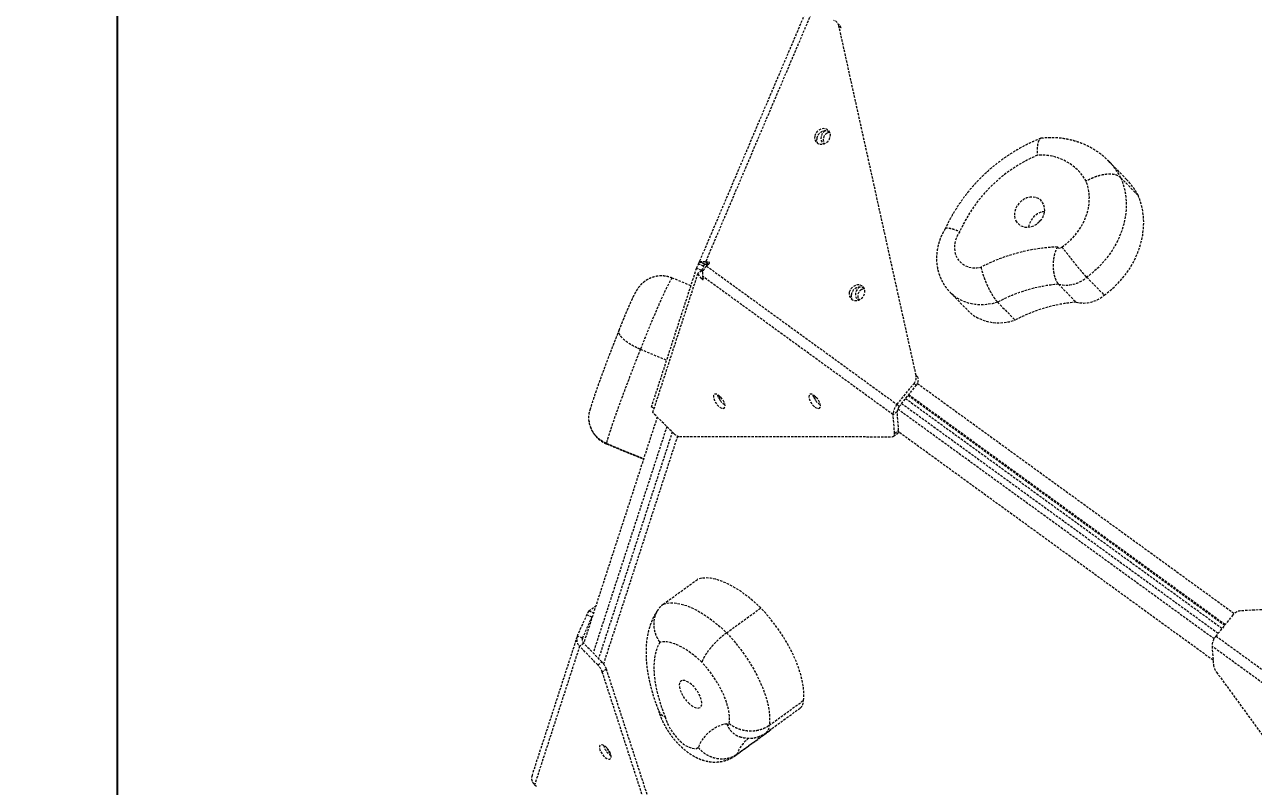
# Model space of a CAD drawing. Header units: millimetres. Extents: x -6061 to 5100, y -3651 to 3328.
# Drawn here: x -3223 to -2573, y -565 to -162 of the extents above; entities that cross this region are included whole.
import ezdxf

# ---------------------------------------------------------------- set-up
doc = ezdxf.new("R2010")
doc.units = ezdxf.units.MM
doc.linetypes.add('HIDDEN', pattern=[1.905, 1.27, -0.635])
for name, color, linetype in [('DIKOM_ОБЪЕКТ', 7, 'Continuous'), ('DIKOM_РАЗМЕР_ЗОНА', 7, 'Continuous'), ('DIKOM_РАЗМЕР_ОБЪЕКТА', 7, 'Continuous')]:
    doc.layers.add(name, color=color, linetype=linetype)
doc.styles.add('style1', font='arialbd.ttf', dxfattribs={"width": 0.8})
doc.dimstyles.new('1-50', dxfattribs={"dimtxt": 300, "dimasz": 200, "dimexe": 100, "dimexo": 0, "dimgap": 100, "dimtad": 1, "dimtxsty": 'style1', "dimcen": 200, "dimclrd": 7, "dimclre": 7, "dimclrt": 7, "dimadec": 1, "dimazin": 2, "dimtfac": 1, "dimtmove": 0, "dimatfit": 2, "dimfxl": 0, "dimlwd": 25, "dimlwe": 18, "dimarcsym": 0})

# ---------------------------------------------------------------- blocks, each defined once
blk = doc.blocks.new('*D0')
at = {"layer": 'Defpoints', "color": 0, "transparency": 16777216}
for p in [(3244.44, 1090.08), (-2954.24, -571.35), (3244.44, -1487.03)]:
    blk.add_point(p, dxfattribs=at)
at = {"layer": 'DIKOM_РАЗМЕР_ОБЪЕКТА', "color": 7, "lineweight": 18, "transparency": 16777216}
for p, q in [((3244.44, 1090.08), (3244.44, -1587.03)), ((-2954.24, -571.35), (-2954.24, -1587.03))]:
    blk.add_line(p, q, dxfattribs=at)
at = {"layer": 'DIKOM_РАЗМЕР_ОБЪЕКТА', "color": 7, "lineweight": 25, "transparency": 16777216}
blk.add_line((-2754.24, -1487.03), (3044.44, -1487.03), dxfattribs=at)
at = {"layer": 'DIKOM_РАЗМЕР_ОБЪЕКТА', "color": 7, "transparency": 16777216}
for points in [[(-2754.24, -1453.69), (-2754.24, -1520.36), (-2954.24, -1487.03)], [(3044.44, -1453.69), (3044.44, -1520.36), (3244.44, -1487.03)]]:
    blk.add_solid(points, dxfattribs=at)
at = {"layer": 'DIKOM_РАЗМЕР_ОБЪЕКТА', "color": 7, "transparency": 16777216, "insert": (279.31, -1118.98), "char_height": 300, "attachment_point": 5, "style": 'style1'}
blk.add_mtext('{\\fArial|b0|i0|c204|p34;\\H1.75x;6200}', dxfattribs=at)
blk = doc.blocks.new('*D1')
at = {"layer": 'Defpoints', "color": 0, "transparency": 16777216}
for p in [(2324.34, 3327.92), (-5419.16, -2822.08), (-1808.64, -2822.08)]:
    blk.add_point(p, dxfattribs=at)
at = {"layer": 'DIKOM_РАЗМЕР_ЗОНА', "color": 7, "lineweight": 18, "transparency": 16777216}
for p, q in [((2324.34, 3327.92), (-5519.16, 3327.92)), ((-1808.64, -2822.08), (-5519.16, -2822.08))]:
    blk.add_line(p, q, dxfattribs=at)
at = {"layer": 'DIKOM_РАЗМЕР_ЗОНА', "color": 7, "lineweight": 25, "transparency": 16777216}
blk.add_line((-5419.16, 3127.92), (-5419.16, -2622.08), dxfattribs=at)
at = {"layer": 'DIKOM_РАЗМЕР_ЗОНА', "color": 7, "transparency": 16777216}
for points in [[(-5452.49, 3127.92), (-5385.83, 3127.92), (-5419.16, 3327.92)], [(-5452.49, -2622.08), (-5385.83, -2622.08), (-5419.16, -2822.08)]]:
    blk.add_solid(points, dxfattribs=at)
at = {"layer": 'DIKOM_РАЗМЕР_ЗОНА', "color": 7, "transparency": 16777216, "insert": (-5787.21, -178.18), "char_height": 300, "attachment_point": 5, "rotation": 90, "style": 'style1'}
blk.add_mtext('{\\fArial|b0|i0|c204|p34;\\H1.75x;6150}', dxfattribs=at)
blk = doc.blocks.new('*D2')
at = {"layer": 'Defpoints', "color": 0, "transparency": 16777216}
for p in [(5097.78, 1174.32), (-4808.91, -571.39), (5097.78, -3550.63)]:
    blk.add_point(p, dxfattribs=at)
at = {"layer": 'DIKOM_РАЗМЕР_ЗОНА', "color": 7, "lineweight": 18, "transparency": 16777216}
for p, q in [((5097.78, 1174.32), (5097.78, -3650.63)), ((-4808.91, -571.39), (-4808.91, -3650.63))]:
    blk.add_line(p, q, dxfattribs=at)
at = {"layer": 'DIKOM_РАЗМЕР_ЗОНА', "color": 7, "lineweight": 25, "transparency": 16777216}
blk.add_line((-4608.91, -3550.63), (4897.78, -3550.63), dxfattribs=at)
at = {"layer": 'DIKOM_РАЗМЕР_ЗОНА', "color": 7, "transparency": 16777216}
for points in [[(-4608.91, -3517.3), (-4608.91, -3583.96), (-4808.91, -3550.63)], [(4897.78, -3517.3), (4897.78, -3583.96), (5097.78, -3550.63)]]:
    blk.add_solid(points, dxfattribs=at)
at = {"layer": 'DIKOM_РАЗМЕР_ЗОНА', "color": 7, "transparency": 16777216, "insert": (864.15, -3182.58), "char_height": 300, "attachment_point": 5, "style": 'style1'}
blk.add_mtext('{\\fArial|b0|i0|c204|p34;\\H1.75x;9900}', dxfattribs=at)
blk = doc.blocks.new('*D3')
at = {"layer": 'Defpoints', "color": 0, "transparency": 16777216}
for p in [(-3174.2, 1527.92), (2804.07, 1527.92), (-2373.39, -1022.08)]:
    blk.add_point(p, dxfattribs=at)
at = {"layer": 'DIKOM_РАЗМЕР_ОБЪЕКТА', "color": 7, "lineweight": 18, "transparency": 16777216}
for p, q in [((2804.07, 1527.92), (-3274.2, 1527.92)), ((-2373.39, -1022.08), (-3274.2, -1022.08))]:
    blk.add_line(p, q, dxfattribs=at)
at = {"layer": 'DIKOM_РАЗМЕР_ОБЪЕКТА', "color": 7, "lineweight": 25, "transparency": 16777216}
blk.add_line((-3174.2, -822.08), (-3174.2, 1327.92), dxfattribs=at)
at = {"layer": 'DIKOM_РАЗМЕР_ОБЪЕКТА', "color": 7, "transparency": 16777216}
for points in [[(-3207.54, 1327.92), (-3140.87, 1327.92), (-3174.2, 1527.92)], [(-3207.54, -822.08), (-3140.87, -822.08), (-3174.2, -1022.08)]]:
    blk.add_solid(points, dxfattribs=at)
at = {"layer": 'DIKOM_РАЗМЕР_ОБЪЕКТА', "color": 7, "transparency": 16777216, "insert": (-3542.25, 166.98), "char_height": 300, "attachment_point": 5, "rotation": 90, "style": 'style1'}
blk.add_mtext('{\\fArial|b0|i0|c204|p34;\\H1.75x;2550}', dxfattribs=at)

msp = doc.modelspace()

# ---------------------------------------------------------------- linework, layer by layer
at = {"layer": 'DIKOM_ОБЪЕКТ', "color": 7, "linetype": 'HIDDEN', "lineweight": 15}
for p, q in [((-2810.451, -156.363), (-2866.229, -287.474)), ((-2807.154, -156.429), (-2862.918, -287.507)), ((-2751.508, -347.737), (-2792.362, -162.597)), ((-2791.25, -163.738), (-2792.362, -162.597)), ((-2640.148, -243.92), (-2649.419, -234.409)), ((-2643.168, -243.055), (-2633.898, -252.566)), ((-2891.569, -364.49), (-2867.687, -291.003)), ((-2867.687, -291.003), (-2866.624, -288.714)), ((-2864.917, -292.144), (-2867.687, -291.003)), ((-2864.898, -292.231), (-2867.068, -293.808)), ((-2863.854, -289.856), (-2866.624, -288.714)), ((-2864.188, -288.35), (-2866.235, -287.507)), ((-2863.418, -288.736), (-2866.188, -287.595)), ((-2864.959, -292.275), (-2864.917, -292.144)), ((-2864.917, -292.144), (-2863.854, -289.856)), ((-2864.373, -292.879), (-2864.898, -292.231)), ((-2864.188, -288.35), (-2863.431, -288.681)), ((-2862.918, -287.507), (-2861.456, -287.595)), ((-2861.805, -288.649), (-2862.918, -287.507)), ((-2862.229, -288.845), (-2862.61, -290.017)), ((-2861.209, -288.715), (-2862.415, -289.787)), ((-2862.415, -289.787), (-2761.556, -363.07)), ((-2861.805, -288.649), (-2861.178, -288.686)), ((-2860.896, -288.171), (-2861.456, -287.595)), ((-2867.068, -293.808), (-2890.95, -367.295)), ((-2870.675, -300.197), (-2880.529, -296.138)), ((-2864.913, -296.471), (-2867.068, -293.808)), ((-2864.332, -296.049), (-2864.913, -296.471)), ((-2763.674, -368.508), (-2864.532, -295.224)), ((-2864.532, -295.224), (-2864.23, -296.471)), ((-2661.25, -295.697), (-2651.98, -305.207)), ((-2733.44, -303.772), (-2724.169, -313.282)), ((-2676.116, -299.41), (-2666.845, -308.92)), ((-2708.367, -308.943), (-2699.096, -318.453)), ((-2897.407, -333.858), (-2883.478, -339.595)), ((-2751.508, -347.737), (-2750.396, -348.878)), ((-2761.556, -363.07), (-2752.613, -351.914)), ((-2760.444, -364.212), (-2751.501, -353.056)), ((-2751.501, -353.056), (-2752.613, -351.914)), ((-2750.803, -351.948), (-2583.143, -473.76)), ((-2760.444, -364.212), (-2761.556, -363.07)), ((-2591.735, -484.331), (-2759.201, -362.66)), ((-2589.657, -481.738), (-2757.122, -360.067)), ((-2755.685, -358.275), (-2588.22, -479.945)), ((-2755.667, -358.253), (-2588.202, -479.923)), ((-2587.977, -479.643), (-2755.442, -357.972)), ((-2888.506, -369.719), (-2927.428, -489.507)), ((-2890.219, -365.046), (-2891.569, -364.49)), ((-2879.671, -378.484), (-2890.95, -367.295)), ((-2761.503, -366.93), (-2763.674, -368.508)), ((-2762.917, -378.376), (-2763.674, -368.508)), ((-2760.746, -376.799), (-2761.503, -366.93)), ((-2761.185, -365.424), (-2593.764, -487.063)), ((-2924.543, -371.986), (-2924.482, -372.443)), ((-2883.44, -374.745), (-2922.403, -494.661)), ((-2762.917, -378.376), (-2760.746, -376.799)), ((-2880.533, -377.629), (-2919.519, -497.619)), ((-2877.768, -379.866), (-2916.93, -500.392)), ((-2915.458, -383.63), (-2895.674, -391.779)), ((-2876.738, -380.121), (-2764.122, -380.129)), ((-2763.419, -379.921), (-2761.248, -378.344)), ((-2594.356, -498.542), (-2760.798, -377.615)), ((-2915.332, -383.988), (-2895.762, -392.049)), ((-2885.25, -468.796), (-2867.16, -455.653)), ((-2382.153, -461.083), (-2579.926, -472.399)), ((-2930.773, -485.674), (-2925.794, -474.518)), ((-2923.023, -475.659), (-2925.794, -474.518)), ((-2924.724, -472.402), (-2920.989, -469.689)), ((-2924.724, -472.402), (-2922.207, -473.438)), ((-2887.989, -471.597), (-2888.212, -471.928)), ((-2851.813, -483.983), (-2833.724, -470.839)), ((-2583.867, -474.515), (-2592.81, -485.672)), ((-2928.002, -486.816), (-2923.023, -475.659)), ((-2930.937, -486.103), (-2954.761, -559.421)), ((-2928.002, -486.816), (-2930.773, -485.674)), ((-2928.143, -487.251), (-2928.002, -486.816)), ((-2592.81, -485.672), (-2491.952, -558.943)), ((-2929.573, -491.111), (-2953.385, -564.396)), ((-2927.402, -489.534), (-2929.573, -491.111)), ((-2919.952, -500.979), (-2929.573, -491.111)), ((-2917.781, -499.402), (-2927.402, -489.534)), ((-2494.069, -564.381), (-2594.927, -491.109)), ((-2594.927, -491.109), (-2594.169, -500.978)), ((-2919.952, -500.979), (-2917.781, -499.402)), ((-2915.402, -503.216), (-2917.573, -504.794)), ((-2861.261, -678.088), (-2917.573, -504.794)), ((-2859.09, -676.511), (-2915.402, -503.216)), ((-2592.537, -504.793), (-2466.263, -678.587)), ((-2829.204, -532.923), (-2811.113, -519.78)), ((-2830.878, -536.882), (-2812.788, -523.739)), ((-2847.149, -548.971), (-2829.06, -535.828)), ((-2846.304, -548.222), (-2828.214, -535.079)), ((-2829.06, -535.828), (-2828.214, -535.079)), ((-2828.214, -535.079), (-2828.143, -534.895)), ((-2846.304, -548.222), (-2847.144, -548.967)), ((-2953.385, -564.396), (-2952.272, -565.326))]:
    msp.add_line(p, q, dxfattribs=at)
at = {"layer": 'DIKOM_ОБЪЕКТ', "color": 7, "linetype": 'HIDDEN', "lineweight": 15, "flags": 128}
for points in [[(-2805.138, -220.934), (-2805.234, -222.115), (-2804.993, -223.219), (-2804.433, -224.159), (-2803.6, -224.857), (-2802.561, -225.257), (-2801.402, -225.326), (-2800.214, -225.06), (-2799.096, -224.48), (-2798.136, -223.632), (-2797.414, -222.585), (-2796.988, -221.425), (-2796.891, -220.244), (-2797.133, -219.14), (-2797.693, -218.2), (-2798.526, -217.502), (-2799.564, -217.102), (-2800.724, -217.032), (-2801.912, -217.299), (-2803.03, -217.879), (-2803.989, -218.727), (-2804.711, -219.774), (-2805.138, -220.934)], [(-2799.685, -218.18), (-2800.599, -218.964), (-2801.347, -219.996), (-2801.803, -221.149), (-2801.931, -222.332), (-2801.72, -223.448), (-2801.189, -224.406), (-2800.391, -225.121)], [(-2798.732, -219.503), (-2797.667, -218.923), (-2797.29, -218.797)], [(-2674.428, -279.72), (-2671.833, -277.805), (-2669.424, -275.645), (-2667.231, -273.266), (-2665.282, -270.699), (-2663.601, -267.976), (-2662.209, -265.131), (-2661.123, -262.2), (-2660.359, -259.219), (-2659.924, -256.226), (-2659.824, -253.258), (-2660.061, -250.353), (-2660.631, -247.547), (-2661.528, -244.875)], [(-2643.168, -243.055), (-2641.978, -246.265), (-2641.104, -249.616), (-2640.553, -253.084), (-2640.329, -256.64), (-2640.435, -260.254), (-2640.868, -263.898), (-2641.627, -267.543), (-2642.704, -271.159), (-2644.091, -274.717), (-2645.776, -278.188), (-2647.747, -281.544), (-2649.988, -284.758), (-2652.479, -287.804), (-2655.202, -290.658), (-2658.133, -293.295), (-2661.25, -295.697)], [(-2698.69, -265.788), (-2697.853, -267.014), (-2696.753, -268.005), (-2695.437, -268.718), (-2693.957, -269.126), (-2692.373, -269.21), (-2690.753, -268.969), (-2689.16, -268.411), (-2687.661, -267.559), (-2686.317, -266.449), (-2685.183, -265.126), (-2684.305, -263.644), (-2683.72, -262.063), (-2683.451, -260.449), (-2683.509, -258.867), (-2683.892, -257.382), (-2684.584, -256.056), (-2685.558, -254.941), (-2686.772, -254.085), (-2688.177, -253.522), (-2689.717, -253.274), (-2691.327, -253.353), (-2692.942, -253.755), (-2694.496, -254.463), (-2695.924, -255.449), (-2697.17, -256.672), (-2698.181, -258.082), (-2698.916, -259.622), (-2699.346, -261.227), (-2699.452, -262.834), (-2699.23, -264.375), (-2698.69, -265.788)], [(-2651.98, -305.207), (-2648.863, -302.806), (-2645.931, -300.168), (-2643.209, -297.315), (-2640.717, -294.269), (-2638.477, -291.055), (-2636.506, -287.699), (-2634.82, -284.228), (-2633.433, -280.67), (-2632.356, -277.054), (-2631.598, -273.409), (-2631.164, -269.765), (-2631.059, -266.15), (-2631.283, -262.595), (-2631.834, -259.127), (-2632.708, -255.775), (-2633.898, -252.566)], [(-2728.42, -271.543), (-2729.614, -273.497), (-2730.497, -275.57), (-2731.043, -277.705), (-2731.239, -279.842), (-2731.078, -281.924), (-2730.566, -283.894), (-2729.715, -285.697), (-2728.551, -287.285), (-2727.104, -288.613), (-2725.414, -289.646), (-2723.527, -290.355), (-2721.495, -290.721), (-2719.374, -290.733), (-2717.221, -290.392)], [(-2676.619, -279.67), (-2676.469, -279.942), (-2676.246, -280.153), (-2675.964, -280.289), (-2675.644, -280.34), (-2675.308, -280.304), (-2674.978, -280.182), (-2674.678, -279.983), (-2674.428, -279.72)], [(-2862.228, -288.842), (-2862.387, -289.459), (-2862.462, -290.02)], [(-2880.529, -296.138), (-2880.541, -296.135), (-2880.761, -296.269), (-2881.113, -296.732), (-2881.595, -297.518), (-2882.2, -298.618), (-2882.92, -300.018), (-2883.747, -301.702), (-2884.671, -303.647), (-2885.68, -305.83), (-2886.761, -308.225), (-2887.902, -310.801), (-2889.088, -313.527), (-2890.305, -316.369), (-2891.538, -319.293), (-2892.77, -322.262), (-2893.989, -325.239), (-2895.177, -328.188), (-2896.321, -331.073), (-2897.407, -333.858)], [(-2786.881, -303.669), (-2786.978, -304.849), (-2786.736, -305.954), (-2786.176, -306.893), (-2785.343, -307.591), (-2784.305, -307.991), (-2783.145, -308.061), (-2781.958, -307.795), (-2780.839, -307.214), (-2779.88, -306.366), (-2779.158, -305.32), (-2778.731, -304.159), (-2778.635, -302.979), (-2778.877, -301.874), (-2779.437, -300.935), (-2780.269, -300.237), (-2781.308, -299.837), (-2782.468, -299.767), (-2783.655, -300.033), (-2784.774, -300.614), (-2785.733, -301.462), (-2786.455, -302.508), (-2786.881, -303.669)], [(-2781.426, -300.915), (-2782.339, -301.697), (-2783.086, -302.729), (-2783.542, -303.882), (-2783.67, -305.065), (-2783.46, -306.181), (-2782.928, -307.139), (-2782.131, -307.855)], [(-2780.47, -302.235), (-2779.405, -301.655), (-2779.034, -301.531)], [(-2708.367, -308.943), (-2711.342, -309.737), (-2714.333, -310.208), (-2717.303, -310.349), (-2720.217, -310.161), (-2723.037, -309.643), (-2725.73, -308.804), (-2728.261, -307.653), (-2730.601, -306.204), (-2732.719, -304.476), (-2733.459, -303.752)], [(-2724.169, -313.282), (-2723.448, -313.987), (-2721.33, -315.715), (-2718.991, -317.164), (-2716.459, -318.315), (-2713.767, -319.154), (-2710.946, -319.671), (-2708.033, -319.86), (-2705.062, -319.718), (-2702.071, -319.247), (-2699.096, -318.453)], [(-2897.407, -333.858), (-2899.378, -338.868), (-2901.281, -343.758), (-2903.107, -348.504), (-2904.847, -353.085), (-2906.493, -357.479), (-2908.038, -361.665), (-2909.473, -365.623), (-2910.793, -369.335), (-2911.991, -372.783), (-2913.061, -375.95), (-2913.998, -378.823), (-2914.798, -381.387), (-2915.458, -383.63)], [(-2853.085, -361.852), (-2853.676, -360.763), (-2854.428, -359.726), (-2855.281, -358.826), (-2856.164, -358.135), (-2857.008, -357.709), (-2857.744, -357.582), (-2858.311, -357.766), (-2858.664, -358.245), (-2858.774, -358.98), (-2858.633, -359.913), (-2858.252, -360.966), (-2857.661, -362.055), (-2856.909, -363.092), (-2856.056, -363.992), (-2855.173, -364.683), (-2854.329, -365.109), (-2853.593, -365.236), (-2853.026, -365.052), (-2852.673, -364.573), (-2852.563, -363.837), (-2852.704, -362.905), (-2853.085, -361.852)], [(-2802.613, -361.856), (-2803.204, -360.767), (-2803.956, -359.73), (-2804.809, -358.829), (-2805.693, -358.138), (-2806.536, -357.712), (-2807.271, -357.586), (-2807.839, -357.77), (-2808.191, -358.249), (-2808.302, -358.984), (-2808.161, -359.916), (-2807.779, -360.969), (-2807.189, -362.058), (-2806.437, -363.095), (-2805.584, -363.996), (-2804.7, -364.687), (-2803.857, -365.113), (-2803.122, -365.239), (-2802.554, -365.055), (-2802.201, -364.576), (-2802.091, -363.841), (-2802.232, -362.909), (-2802.613, -361.856)], [(-2856.08, -359.389), (-2856.462, -358.335), (-2856.554, -357.907)], [(-2805.608, -359.392), (-2805.99, -358.339), (-2806.082, -357.91)], [(-2915.458, -383.63), (-2915.366, -383.967), (-2915.332, -383.988)], [(-2764.122, -380.129), (-2763.829, -380.1), (-2763.57, -380.012), (-2763.35, -379.866), (-2763.172, -379.666), (-2763.039, -379.412), (-2762.951, -379.11), (-2762.91, -378.763), (-2762.917, -378.376)], [(-2833.724, -470.839), (-2836.807, -467.971), (-2839.917, -465.341), (-2843.028, -462.97), (-2846.116, -460.879), (-2849.156, -459.082), (-2852.125, -457.595), (-2854.997, -456.429), (-2857.751, -455.594), (-2860.364, -455.097), (-2862.816, -454.94), (-2865.087, -455.126), (-2867.16, -455.653)], [(-2885.25, -468.796), (-2883.178, -468.269), (-2880.907, -468.083), (-2878.455, -468.24), (-2875.841, -468.738), (-2873.087, -469.573), (-2870.215, -470.738), (-2867.247, -472.225), (-2864.206, -474.022), (-2861.118, -476.114), (-2858.007, -478.484), (-2854.897, -481.114), (-2851.813, -483.983)], [(-2811.113, -519.78), (-2810.917, -517.387), (-2810.966, -514.792), (-2811.259, -512.017), (-2811.794, -509.084), (-2812.566, -506.016), (-2813.569, -502.839), (-2814.795, -499.577), (-2816.235, -496.258), (-2817.877, -492.908), (-2819.706, -489.554), (-2821.71, -486.223), (-2823.871, -482.942), (-2826.171, -479.738), (-2828.594, -476.636), (-2831.118, -473.662), (-2833.724, -470.839)], [(-2922.693, -474.933), (-2922.824, -475.219), (-2923.023, -475.659)], [(-2851.813, -483.983), (-2849.208, -486.805), (-2846.684, -489.78), (-2844.262, -492.881), (-2841.961, -496.086), (-2839.8, -499.366), (-2837.797, -502.697), (-2835.967, -506.051), (-2834.325, -509.401), (-2832.886, -512.721), (-2831.659, -515.982), (-2830.656, -519.16), (-2829.884, -522.227), (-2829.349, -525.16), (-2829.056, -527.936), (-2829.008, -530.53), (-2829.204, -532.923)], [(-2887.15, -488.963), (-2888.267, -491.107), (-2889.144, -493.511), (-2889.778, -496.162), (-2890.162, -499.046), (-2890.298, -502.147), (-2890.183, -505.449), (-2889.818, -508.934), (-2889.204, -512.583), (-2888.347, -516.377), (-2887.249, -520.295), (-2885.917, -524.317), (-2884.358, -528.421)], [(-2864.902, -499.582), (-2867.336, -497.363), (-2869.787, -495.359), (-2872.23, -493.592), (-2874.642, -492.077), (-2876.998, -490.831), (-2879.275, -489.866), (-2881.45, -489.192), (-2883.501, -488.814), (-2885.407, -488.738), (-2887.15, -488.963)], [(-2850.434, -532.042), (-2850.22, -530.126), (-2850.255, -528.001), (-2850.54, -525.693), (-2851.071, -523.231), (-2851.841, -520.648), (-2852.842, -517.973), (-2854.059, -515.243), (-2855.478, -512.489), (-2857.081, -509.748), (-2858.848, -507.054), (-2860.757, -504.439), (-2862.783, -501.938), (-2864.902, -499.582)], [(-2871.971, -521.125), (-2870.77, -522.177), (-2869.574, -522.997), (-2868.431, -523.551), (-2867.389, -523.816), (-2866.489, -523.782), (-2865.77, -523.45), (-2865.26, -522.833), (-2864.979, -521.957), (-2864.941, -520.857), (-2865.145, -519.579), (-2865.584, -518.175), (-2866.24, -516.703), (-2867.087, -515.222), (-2868.088, -513.793), (-2869.204, -512.476), (-2870.388, -511.323), (-2871.593, -510.382), (-2872.768, -509.692), (-2873.867, -509.28), (-2874.843, -509.164), (-2875.656, -509.348), (-2876.274, -509.825), (-2876.672, -510.576), (-2876.832, -511.569), (-2876.749, -512.764), (-2876.425, -514.111), (-2875.874, -515.557), (-2875.119, -517.041), (-2874.191, -518.503), (-2873.126, -519.884), (-2871.971, -521.125)], [(-2884.358, -528.421), (-2883.798, -530.275), (-2882.999, -532.214), (-2881.982, -534.185), (-2880.776, -536.135), (-2879.413, -538.009), (-2877.93, -539.757), (-2876.368, -541.331), (-2874.771, -542.687), (-2873.181, -543.789), (-2871.643, -544.605), (-2870.198, -545.115), (-2868.886, -545.304), (-2867.742, -545.167), (-2866.8, -544.707)], [(-2851.639, -532.15), (-2851.392, -532.386), (-2851.142, -532.561), (-2850.909, -532.665), (-2850.706, -532.689), (-2850.548, -532.632), (-2850.446, -532.499), (-2850.408, -532.297), (-2850.434, -532.042)], [(-2916.838, -543.599), (-2917.646, -543.291), (-2918.321, -543.289), (-2918.807, -543.594), (-2919.065, -544.182), (-2919.074, -545.004), (-2918.835, -545.994), (-2918.365, -547.072), (-2917.703, -548.151), (-2916.903, -549.143), (-2916.029, -549.967), (-2915.153, -550.558), (-2914.345, -550.867), (-2913.67, -550.869), (-2913.184, -550.563), (-2912.926, -549.976), (-2912.916, -549.154), (-2913.156, -548.163), (-2913.626, -547.085), (-2914.288, -546.006), (-2915.088, -545.015), (-2915.962, -544.19), (-2916.838, -543.599)]]:
    msp.add_lwpolyline(points, dxfattribs=at)
at = {"layer": 'DIKOM_ОБЪЕКТ', "color": 7, "linetype": 'HIDDEN', "lineweight": 15}
for centre, radius, start, end in [((-2795.961, -163.353), 3.677, 11.864418, 74.936479), ((-2794.886, -164.51), 3.717, 11.988864, 44.050426), ((-2799.405, -222.901), 4.693, 64.097046, 169.872833), ((-2796.618, -222.925), 4.022, 121.710909, 211.088583), ((-2800.377, -222.985), 3.761, 166.004765, 209.228188), ((-2656.561, -303.528), 78.656, 113.050546, 156.006037), ((-2685.187, -258.234), 27.17, 29.450516, 94.584246), ((-2675.685, -259.98), 36.657, 27.496823, 44.207992), ((-2666.41, -269.487), 36.652, 27.494989, 44.232159), ((-2682.383, -270.538), 9.692, 96.584231, 171.95166), ((-2683.077, -269.827), 4.943, 118.845887, 149.688038), ((-2672.912, -375.947), 96.349, 92.205303, 117.379964), ((-2672.248, -283.28), 16.587, 256.515706, 311.533428), ((-2782.121, -305.72), 3.76, 166.001692, 209.231914), ((-2781.149, -305.635), 4.693, 64.099399, 169.87295), ((-2778.357, -305.658), 4.022, 121.681029, 211.08759), ((-2669.483, -381.171), 82.03, 94.638064, 118.295688), ((-2662.978, -292.791), 16.586, 256.515422, 311.534145), ((-2660.213, -390.678), 82.026, 94.637491, 118.296261), ((-2756.468, -348.66), 5.045, 319.835961, 10.548022), ((-2755.356, -349.802), 5.045, 319.835961, 10.548022), ((-2848.241, -355.993), 8.544, 203.417775, 239.229994), ((-2852.332, -359.561), 3.183, 164.633158, 203.991463), ((-2797.765, -355.994), 8.548, 203.42701, 239.220759), ((-2801.864, -359.559), 3.181, 164.686352, 203.823382), ((-2755.195, -368.678), 8.48, 138.602246, 178.846617), ((-2757.264, -367.016), 4.24, 138.601168, 178.84727), ((-2762.363, -377.128), 1.649, 312.495698, 11.494679), ((-2876.011, -375.371), 4.805, 220.379361, 261.294167), ((-2914.271, -479.013), 12.369, 147.687724, 158.688791), ((-2579.488, -477.941), 5.56, 94.517927, 141.961348), ((-2926.208, -487.518), 4.923, 158.01047, 226.885883), ((-2925.72, -487.737), 2.461, 158.001607, 226.885163), ((-2586.449, -491.279), 8.48, 138.603958, 178.851816), ((-2925.118, -506.627), 10.297, 19.34479, 44.560643), ((-2927.288, -508.204), 10.296, 19.343614, 44.561015), ((-2586.164, -499.809), 8.09, 188.30768, 218.020542), ((-2815.882, -520.097), 4.779, 310.34718, 3.803309), ((-2848.085, -551.872), 20.04, 100.214619, 159.048502), ((-2833.844, -533.294), 4.655, 309.572368, 4.575362), ((-2908.727, -541.801), 8.346, 192.282916, 239.34808), ((-2906.401, -541.879), 9.269, 199.372839, 223.50217), ((-2829.451, -554.15), 17.865, 126.834755, 160.620647)]:
    msp.add_arc(centre, radius, start, end, dxfattribs=at)
for centre, major_axis, ratio, start_param, end_param in [((-2866.494, -288.313), (0.304, 0.72), 0.0547953, 4.1438952, 6.2382903), ((-2863.723, -289.454), (0.304, 0.72), 0.0547953, 4.1438952, 6.2382903), ((-2861.762, -288.313), (0.814, 0.436), 0.7033116, 5.0401101, 7.1345052), ((-2864.782, -296.07), (-0.501, 0.781), 0.3672639, 1.8630116, 3.9574067)]:
    msp.add_ellipse(centre, major_axis=major_axis, ratio=ratio, start_param=start_param, end_param=end_param, dxfattribs=at)
for points, knots in [([(-2685.459, -222.167), (-2686.123, -222.429), (-2688.349, -223.304), (-2692.071, -225.005), (-2696.577, -227.348), (-2700.964, -229.956), (-2705.216, -232.81), (-2709.318, -235.9), (-2713.252, -239.215), (-2717.005, -242.743), (-2720.561, -246.469), (-2723.908, -250.38), (-2727.03, -254.461), (-2729.919, -258.696), (-2732.551, -263.073), (-2734.586, -266.852), (-2735.652, -269.198), (-2736.021, -270.009)], [0, 0, 0, 0, 0.0304517, 0.1019471, 0.1734723, 0.2450465, 0.3166657, 0.3883165, 0.4599958, 0.5316963, 0.6034193, 0.675154, 0.7469008, 0.8186502, 0.8904021, 0.9621437, 1, 1, 1, 1]), ([(-2685.085, -222.122), (-2685.197, -222.121), (-2685.571, -222.121), (-2686.103, -222.55), (-2686.657, -223.394), (-2687.075, -224.631), (-2687.347, -226.214), (-2687.485, -228.332), (-2687.436, -230.075), (-2687.359, -231.139), (-2687.358, -231.151)], [0, 0, 0, 0, 0.0627822, 0.2080782, 0.3539002, 0.499729, 0.6469394, 0.7941596, 0.9976451, 1, 1, 1, 1]), ([(-2649.428, -234.444), (-2649.645, -234.208), (-2650.67, -233.094), (-2652.725, -231.325), (-2655.58, -229.164), (-2658.634, -227.275), (-2661.848, -225.647), (-2665.21, -224.295), (-2668.697, -223.225), (-2672.29, -222.445), (-2675.969, -221.957), (-2679.712, -221.774), (-2682.762, -221.849), (-2684.556, -222.025), (-2685.089, -222.078)], [0, 0, 0, 0, 0.0249441, 0.1176974, 0.2103864, 0.3031007, 0.395946, 0.4890136, 0.5823881, 0.6761292, 0.7702756, 0.8648552, 0.9598676, 1, 1, 1, 1]), ([(-2643.168, -243.055), (-2643.517, -242.756), (-2644.214, -242.157), (-2645.684, -241.551), (-2647.426, -241.19), (-2649.411, -241.095), (-2651.584, -241.273), (-2653.879, -241.71), (-2656.236, -242.404), (-2658.806, -243.412), (-2660.56, -244.306), (-2661.506, -244.862), (-2661.528, -244.875)], [0, 0, 0, 0, 0.1073074, 0.2146176, 0.3219219, 0.4292242, 0.5365551, 0.6438763, 0.7512634, 0.858641, 0.9966521, 1, 1, 1, 1]), ([(-2736.01, -269.936), (-2736.017, -269.947), (-2736.6, -270.808), (-2737.58, -272.632), (-2738.832, -275.437), (-2739.767, -278.354), (-2740.394, -281.333), (-2740.699, -284.339), (-2740.68, -287.336), (-2740.335, -290.284), (-2739.673, -293.148), (-2738.704, -295.891), (-2737.447, -298.488), (-2735.904, -300.89), (-2734.557, -302.644), (-2733.657, -303.512), (-2733.437, -303.725)], [0, 0, 0, 0, 0.0010397, 0.0837733, 0.1666402, 0.249448, 0.3320711, 0.4143791, 0.4962406, 0.5775481, 0.6582298, 0.7382463, 0.8176154, 0.8963844, 0.9746401, 1, 1, 1, 1]), ([(-2735.978, -269.958), (-2735.907, -269.862), (-2735.745, -269.642), (-2735.055, -269.547), (-2734.014, -269.637), (-2732.637, -269.956), (-2730.823, -270.54), (-2729.326, -271.141), (-2728.434, -271.537), (-2728.42, -271.543)], [0, 0, 0, 0, 0.12590664, 0.2870062, 0.45275273, 0.61426065, 0.78041977, 0.99671306, 1, 1, 1, 1]), ([(-2676.619, -279.67), (-2676.624, -279.677), (-2677.007, -280.199), (-2677.603, -281.373), (-2678.289, -283.395), (-2678.769, -285.71), (-2679.011, -288.195), (-2679.008, -290.634), (-2678.786, -292.907), (-2678.362, -294.999), (-2677.766, -296.804), (-2677.018, -298.339), (-2676.42, -299.049), (-2676.116, -299.41)], [0, 0, 0, 0, 0.0010798, 0.081257, 0.164377, 0.2682241, 0.3751111, 0.4780722, 0.5839582, 0.6864875, 0.7919634, 0.8944907, 1, 1, 1, 1]), ([(-2674.428, -279.72), (-2674.42, -279.729), (-2673.772, -280.429), (-2672.666, -281.845), (-2670.988, -283.987), (-2669.433, -285.983), (-2667.862, -287.964), (-2666.32, -289.875), (-2664.845, -291.657), (-2663.481, -293.257), (-2662.249, -294.647), (-2661.583, -295.347), (-2661.25, -295.697)], [0, 0, 0, 0, 0.0016861, 0.1432342, 0.2503991, 0.3575641, 0.4646507, 0.5717392, 0.678803, 0.7858646, 0.8929335, 1, 1, 1, 1]), ([(-2866.195, -287.489), (-2866.156, -287.45), (-2866.077, -287.374), (-2865.422, -287.379), (-2864.398, -287.384), (-2863.436, -287.464), (-2862.918, -287.507)], [0, 0, 0, 0, 0.2398943, 0.4771019, 0.7180613, 1, 1, 1, 1]), ([(-2862.415, -289.787), (-2862.83, -290.233), (-2863.59, -291.051), (-2864.319, -292.427), (-2864.689, -293.856), (-2864.587, -294.745), (-2864.532, -295.224)], [0, 0, 0, 0, 0.2731884, 0.5000236, 0.7304033, 1, 1, 1, 1]), ([(-2863.409, -288.679), (-2863.404, -288.684), (-2863.386, -288.7), (-2863.115, -288.734), (-2862.587, -288.698), (-2862.081, -288.666), (-2861.805, -288.649)], [0, 0, 0, 0, 0.1065758, 0.3833384, 0.664334, 1, 1, 1, 1]), ([(-2717.221, -290.392), (-2717.218, -290.406), (-2716.998, -291.39), (-2716.517, -293.178), (-2715.632, -295.803), (-2714.711, -298.158), (-2713.687, -300.471), (-2712.611, -302.636), (-2711.498, -304.638), (-2710.405, -306.378), (-2709.336, -307.873), (-2708.693, -308.583), (-2708.367, -308.943)], [0, 0, 0, 0, 0.00204267, 0.14514658, 0.25093667, 0.35975836, 0.46508724, 0.57343736, 0.67855484, 0.78670753, 0.89182912, 1, 1, 1, 1]), ([(-2880.547, -296.169), (-2881.011, -295.979), (-2882.13, -295.52), (-2883.988, -295.136), (-2886.023, -294.961), (-2887.99, -295.065), (-2889.855, -295.403), (-2891.595, -295.947), (-2893.188, -296.661), (-2894.619, -297.507), (-2895.871, -298.44), (-2896.93, -299.405), (-2897.793, -300.344), (-2898.482, -301.214), (-2899.041, -302.015), (-2899.529, -302.792), (-2900.037, -303.676), (-2900.609, -304.756), (-2901.274, -306.099), (-2902.024, -307.685), (-2902.816, -309.426), (-2903.654, -311.319), (-2904.504, -313.285), (-2905.36, -315.307), (-2906.21, -317.359), (-2907.042, -319.406), (-2907.84, -321.413), (-2908.412, -322.885), (-2908.715, -323.677), (-2908.782, -323.854)], [0, 0, 0, 0, 0.0302288, 0.072789, 0.1137291, 0.1531875, 0.1912101, 0.2278315, 0.2629879, 0.296589, 0.3283996, 0.3580109, 0.3848724, 0.4090866, 0.4323064, 0.4570893, 0.486692, 0.5294382, 0.5787069, 0.6248218, 0.6732819, 0.7194532, 0.7646033, 0.8092578, 0.8536853, 0.8980664, 0.9425173, 0.9871882, 1, 1, 1, 1]), ([(-2908.672, -323.566), (-2908.908, -324.164), (-2909.698, -326.157), (-2911.006, -329.489), (-2912.57, -333.514), (-2914.071, -337.425), (-2915.505, -341.207), (-2916.864, -344.844), (-2918.144, -348.322), (-2919.34, -351.628), (-2920.446, -354.752), (-2921.461, -357.685), (-2922.383, -360.427), (-2923.203, -362.968), (-2923.771, -364.793), (-2924.041, -365.731), (-2924.105, -365.952)], [0, 0, 0, 0, 0.0330228, 0.1101864, 0.1874066, 0.26471, 0.3421208, 0.4196698, 0.4974039, 0.5753875, 0.6537036, 0.7324957, 0.8119718, 0.8924903, 0.9747044, 1, 1, 1, 1]), ([(-2897.407, -333.858), (-2898.166, -333.53), (-2899.706, -332.864), (-2901.847, -331.731), (-2903.81, -330.524), (-2905.499, -329.284), (-2906.896, -328.029), (-2907.942, -326.809), (-2908.605, -325.641), (-2908.927, -324.54), (-2908.724, -323.924), (-2908.622, -323.615)], [0, 0, 0, 0, 0.1091128, 0.2214028, 0.3305281, 0.442796, 0.5520149, 0.6643987, 0.7738989, 0.8865519, 1, 1, 1, 1]), ([(-2915.458, -383.63), (-2916.215, -383.275), (-2917.728, -382.564), (-2919.734, -381.054), (-2921.463, -379.262), (-2922.868, -377.213), (-2923.897, -374.965), (-2924.547, -372.575), (-2924.748, -370.117), (-2924.639, -367.871), (-2924.196, -366.533), (-2924.012, -365.979)], [0, 0, 0, 0, 0.1142907, 0.2285756, 0.342846, 0.4571224, 0.5718092, 0.6865053, 0.8022882, 0.9180768, 1, 1, 1, 1]), ([(-2923.828, -374.956), (-2923.683, -375.368), (-2923.325, -376.39), (-2922.479, -377.947), (-2921.325, -379.588), (-2919.935, -381.082), (-2918.338, -382.375), (-2916.792, -383.359), (-2915.736, -383.783), (-2915.318, -383.951)], [0, 0, 0, 0, 0.104264, 0.2585107, 0.4156151, 0.5745193, 0.7345266, 0.8951528, 1, 1, 1, 1]), ([(-2888.365, -472.156), (-2888.581, -472.471), (-2889.377, -473.631), (-2890.539, -475.789), (-2891.805, -478.66), (-2892.827, -481.727), (-2893.615, -484.991), (-2894.156, -488.458), (-2894.442, -492.123), (-2894.466, -495.972), (-2894.223, -499.983), (-2893.715, -504.121), (-2892.952, -508.355), (-2891.947, -512.655), (-2890.708, -517), (-2889.303, -521.267), (-2888.212, -524.1), (-2887.689, -525.458)], [0, 0, 0, 0, 0.0225599, 0.0831178, 0.1448242, 0.2084036, 0.2741835, 0.3423468, 0.4128435, 0.4853499, 0.55931, 0.634082, 0.709054, 0.7837826, 0.858094, 0.9319229, 1, 1, 1, 1]), ([(-2885.25, -468.796), (-2885.83, -469.27), (-2886.992, -470.217), (-2888.372, -472.026), (-2889.425, -474.063), (-2890.115, -476.297), (-2890.414, -478.662), (-2890.329, -481.1), (-2889.844, -483.541), (-2888.878, -486.218), (-2887.853, -487.994), (-2887.158, -488.952), (-2887.15, -488.963)], [0, 0, 0, 0, 0.1058271, 0.21165565, 0.31746681, 0.4232745, 0.52947179, 0.63567049, 0.74287769, 0.85009734, 0.998285, 1, 1, 1, 1]), ([(-2851.813, -483.983), (-2852.43, -484.447), (-2853.662, -485.377), (-2855.538, -487.006), (-2857.366, -488.756), (-2859.104, -490.591), (-2860.694, -492.457), (-2862.1, -494.302), (-2863.274, -496.072), (-2864.277, -497.875), (-2864.732, -498.998), (-2864.899, -499.568), (-2864.902, -499.582)], [0, 0, 0, 0, 0.107317, 0.2146183, 0.3219224, 0.4292356, 0.5365526, 0.643883, 0.7512587, 0.8586383, 0.9966457, 1, 1, 1, 1]), ([(-2887.818, -525.053), (-2887.788, -525.171), (-2887.517, -526.225), (-2886.824, -528.188), (-2885.667, -530.911), (-2884.297, -533.551), (-2882.757, -536.091), (-2881.058, -538.523), (-2879.21, -540.838), (-2877.213, -543.029), (-2875.062, -545.086), (-2872.736, -546.993), (-2870.311, -548.656), (-2867.847, -550.023), (-2865.427, -551.068), (-2863.028, -551.816), (-2860.659, -552.278), (-2858.319, -552.461), (-2856.015, -552.37), (-2853.766, -552.005), (-2851.508, -551.354), (-2849.325, -550.363), (-2847.835, -549.529), (-2847.173, -548.981), (-2847.137, -548.951)], [0, 0, 0, 0, 0.0068449, 0.0612392, 0.1150056, 0.1679363, 0.2200654, 0.2717576, 0.3234979, 0.3756893, 0.4288503, 0.4836103, 0.5405763, 0.5931415, 0.6433761, 0.6909623, 0.7363891, 0.7802597, 0.8230608, 0.8651501, 0.906786, 0.9527136, 0.997427, 1, 1, 1, 1]), ([(-2887.656, -525.445), (-2887.527, -525.746), (-2887.225, -526.452), (-2886.179, -527.484), (-2885.091, -528.121), (-2884.369, -528.417), (-2884.358, -528.421)], [0, 0, 0, 0, 0.2425869, 0.5688575, 0.9935468, 1, 1, 1, 1]), ([(-2851.639, -532.15), (-2851.637, -532.157), (-2851.518, -532.656), (-2851.103, -533.705), (-2850.12, -535.272), (-2848.747, -536.795), (-2847.003, -538.045), (-2845.665, -538.776), (-2844.918, -538.955), (-2844.844, -538.972)], [0, 0, 0, 0, 0.00220974, 0.16606641, 0.33594121, 0.54816044, 0.76661747, 0.97705257, 1, 1, 1, 1]), ([(-2850.434, -532.042), (-2850.425, -532.049), (-2849.651, -532.64), (-2848.122, -533.655), (-2845.663, -534.76), (-2843.268, -535.481), (-2840.767, -535.877), (-2838.233, -535.949), (-2835.735, -535.677), (-2833.348, -535.078), (-2831.119, -534.177), (-2829.842, -533.341), (-2829.204, -532.923)], [0, 0, 0, 0, 0.00167524, 0.14323348, 0.25038853, 0.35755201, 0.46463792, 0.57173911, 0.67880734, 0.78587365, 0.89293111, 1, 1, 1, 1]), ([(-2844.848, -538.985), (-2844.234, -539.17), (-2842.966, -539.552), (-2840.965, -539.809), (-2838.904, -539.82), (-2836.852, -539.548), (-2834.844, -539.009), (-2832.882, -538.15), (-2831.547, -537.425), (-2830.923, -536.906), (-2830.882, -536.872)], [0, 0, 0, 0, 0.1310091, 0.2706003, 0.4107896, 0.5515003, 0.692658, 0.8341437, 0.9891306, 1, 1, 1, 1]), ([(-2866.8, -544.707), (-2866.79, -544.719), (-2866.067, -545.593), (-2864.647, -546.986), (-2862.313, -548.579), (-2860.037, -549.669), (-2857.624, -550.4), (-2855.187, -550.742), (-2852.747, -550.696), (-2850.425, -550.257), (-2848.217, -549.46), (-2846.948, -548.638), (-2846.304, -548.222)], [0, 0, 0, 0, 0.0020426, 0.1451544, 0.250941, 0.3597522, 0.4650829, 0.5734415, 0.6785482, 0.786702, 0.8918318, 1, 1, 1, 1]), ([(-2954.706, -559.436), (-2954.825, -559.809), (-2955.085, -560.624), (-2954.956, -561.933), (-2954.462, -563.276), (-2953.762, -564.004), (-2953.385, -564.396)], [0, 0, 0, 0, 0.2089462, 0.4558205, 0.7065657, 1, 1, 1, 1])]:
    msp.add_open_spline(points, degree=3, knots=knots, dxfattribs=at)

# ---------------------------------------------------------------- dimensions: what is measured, and where the dimension line sits
at = {"layer": 'DIKOM_РАЗМЕР_ЗОНА'}
dim = msp.add_linear_dim(base=(-5419.159, -2822.077), p1=(2324.34, 3327.923), p2=(-1808.638, -2822.077), angle=90, text='{\\fArial|b0|i0|c204|p34;\\H1.75x;<>}', dimstyle='1-50', dxfattribs=at)
dim.commit()
dim.dimension.update_dxf_attribs({"geometry": '*D1', "text_midpoint": (-5419.159, -178.183), "dimtype": 160})
dim = msp.add_linear_dim(base=(5097.777, -3550.63), p1=(-4808.913, -571.389), p2=(5097.777, 1174.316), text='{\\fArial|b0|i0|c204|p34;\\H1.75x;9900}', dimstyle='1-50', dxfattribs=at)
dim.commit()
dim.dimension.update_dxf_attribs({"geometry": '*D2', "text_midpoint": (864.153, -3550.63), "dimtype": 160})
at = {"layer": 'DIKOM_РАЗМЕР_ОБЪЕКТА'}
dim = msp.add_linear_dim(base=(-3174.204, 1527.923), p1=(-2373.391, -1022.077), p2=(2804.073, 1527.923), angle=90, text='{\\fArial|b0|i0|c204|p34;\\H1.75x;<>}', dimstyle='1-50', dxfattribs=at)
dim.commit()
dim.dimension.update_dxf_attribs({"geometry": '*D3', "text_midpoint": (-3174.204, 166.976), "dimtype": 160})
dim = msp.add_linear_dim(base=(3244.443, -1487.027), p1=(-2954.235, -571.349), p2=(3244.443, 1090.082), text='{\\fArial|b0|i0|c204|p34;\\H1.75x;6200}', dimstyle='1-50', dxfattribs=at)
dim.commit()
dim.dimension.update_dxf_attribs({"geometry": '*D0', "text_midpoint": (279.308, -1487.027), "dimtype": 160})

doc.saveas('drawing.dxf')
